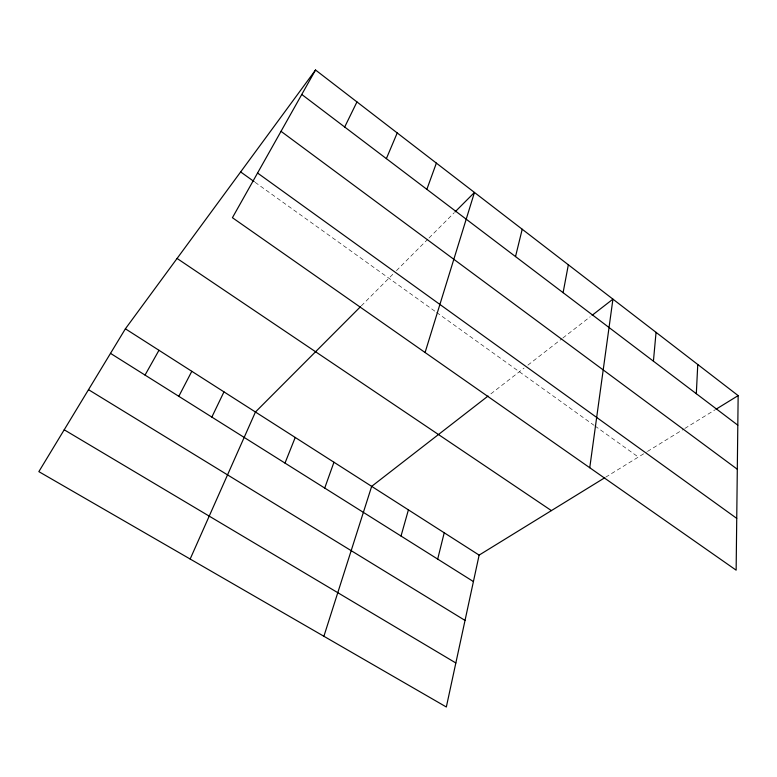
<?xml version="1.0" encoding="UTF-8"?>
<svg xmlns="http://www.w3.org/2000/svg" width="777" height="777" viewBox="0 0 777 777"><rect width="100%" height="100%" fill="white"/><g stroke="black" fill="none" stroke-linecap="round" stroke-linejoin="round"><path stroke-width="0.58" stroke-dasharray="3.88 2.91" d="M361.295 305.895L393.075 274.038M396.416 270.687L428.195 238.821M429.03 237.985L454.215 212.733M490.841 393.89L524.087 368.084M527.874 365.151L561.907 338.743M562.849 338.005L590.238 316.754M605.691 477.175L646.445 452.088M647.455 451.456L683.818 429.069M684.828 428.448L715.015 409.858M255.079 182.284L435.693 311.771M436.655 312.471L594.055 425.32M595.027 426.01L638.344 457.07"/><path stroke-width="1.17" d="M738.15 395.61L736.14 570.163L232.42 217.706L315.53 70.008L738.15 395.61L716.015 409.236M696.318 393.716L697.765 364.5M653.418 361.179L656.05 332.362M589.753 467.735L612.936 299.145L592.132 315.287M563.092 292.676L568.346 264.792M604.661 477.806L479.127 555.108L446.338 706.992L38.85 471.639L125.388 328.807L315.53 70.008M515.52 256.585L522.212 229.244M437.684 559.1L444.221 532.779M401.019 536.043L408.411 509.867M425.077 352.515L474.456 192.443L455.06 211.888M323.892 636.266L371.668 486.363L488.053 396.047M324.718 488.063L333.955 462.237M426.855 189.335L436.373 163.112M284.994 463.082L295.231 437.461M386.363 158.634L397.222 132.945M190.161 559.032L255.448 412.014L360.46 306.74M211.839 417.084L223.97 391.88M344.687 127.02L356.964 101.923M178.807 396.309L191.812 371.309M145.037 375.077L158.964 350.291M64.209 429.788L455.837 662.975M88.51 389.675L465.025 620.415M110.509 353.37L473.416 581.565M125.388 328.807L479.127 555.108M177.088 258.45L551.398 510.606M240.647 171.931L254.118 181.595M257.556 173.028L736.732 518.376M281.031 131.323L737.305 469.24M301.767 94.464L737.81 425.184"/></g></svg>
